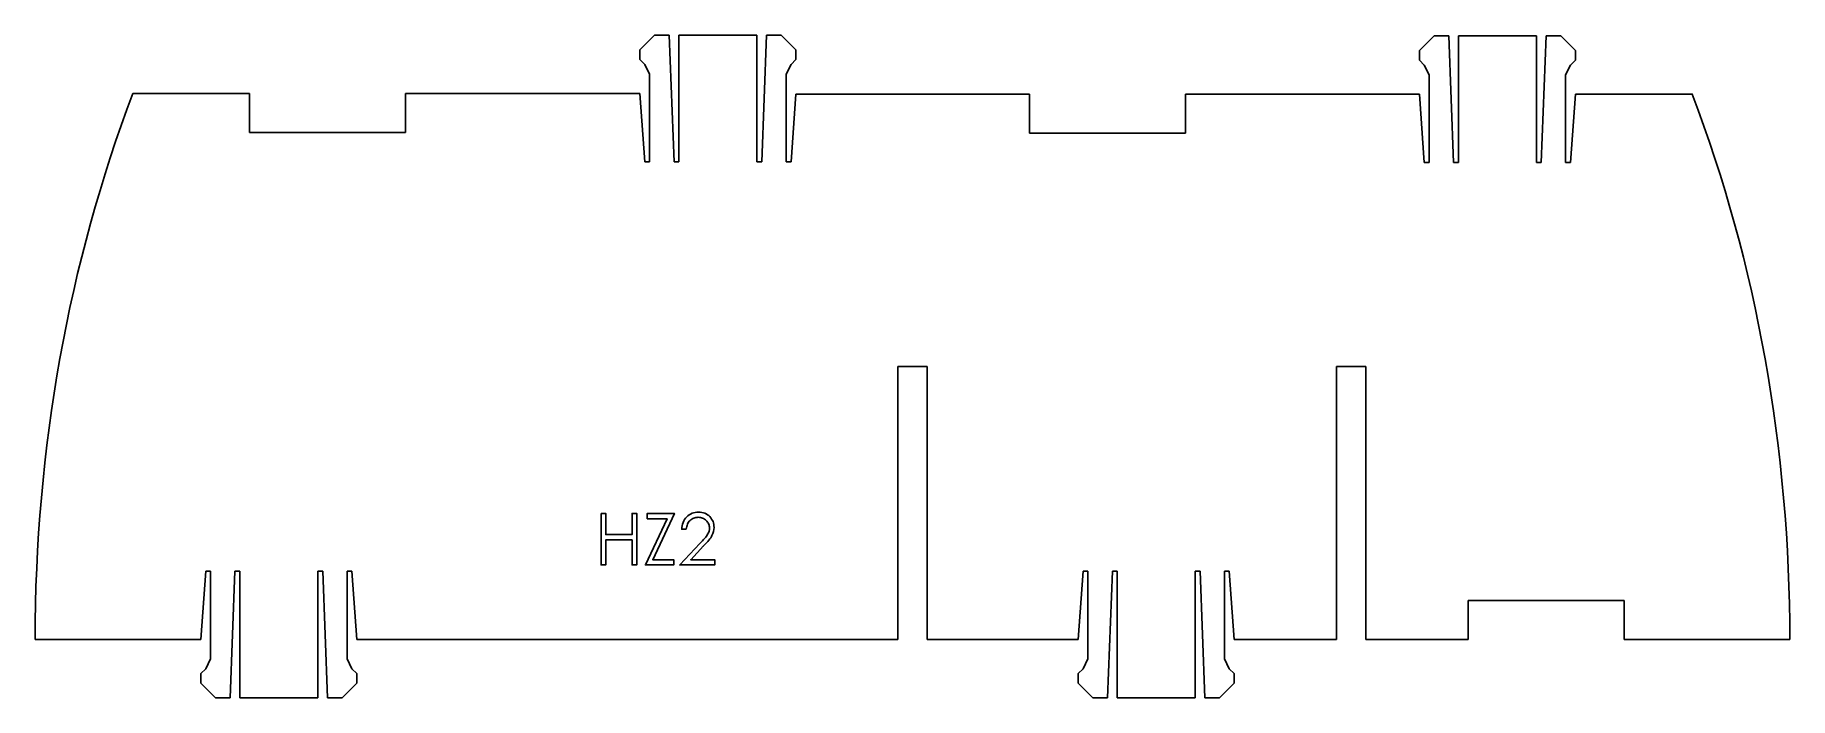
# Model space of a CAD drawing. Header units: millimetres. Extents: x 44 to 224, y 17 to 85.
import ezdxf

# ---------------------------------------------------------------- set-up
doc = ezdxf.new("R2010")
doc.units = ezdxf.units.MM

msp = doc.modelspace()

# ---------------------------------------------------------------- linework, layer by layer
at = {"color": 7, "linetype": 'Continuous', "lineweight": 25}
for p, q in [((106.34, 83.2), (107.84, 84.7)), ((107.84, 84.7), (109.34, 84.7)), ((109.34, 84.7), (109.84, 71.7)), ((110.34, 71.7), (110.34, 84.7)), ((110.34, 84.7), (118.34, 84.7)), ((118.34, 71.7), (118.34, 84.7)), ((119.34, 84.7), (118.84, 71.7)), ((120.84, 84.7), (119.34, 84.7)), ((122.34, 83.2), (120.84, 84.7)), ((186.3, 83.13), (187.8, 84.63)), ((187.8, 84.63), (189.3, 84.63)), ((189.3, 84.63), (189.8, 71.63)), ((190.3, 71.63), (190.3, 84.63)), ((190.3, 84.63), (198.3, 84.63)), ((198.3, 71.63), (198.3, 84.63)), ((199.3, 84.63), (198.8, 71.63)), ((200.8, 84.63), (199.3, 84.63)), ((202.3, 83.13), (200.8, 84.63)), ((106.34, 82.2), (106.34, 83.2)), ((122.34, 82.2), (122.34, 83.2)), ((186.3, 82.13), (186.3, 83.13)), ((202.3, 82.13), (202.3, 83.13)), ((106.84, 81.7), (106.34, 82.2)), ((107.34, 80.7), (106.84, 81.7)), ((121.34, 80.7), (121.84, 81.7)), ((121.84, 81.7), (122.34, 82.2)), ((186.8, 81.63), (186.3, 82.13)), ((187.3, 80.63), (186.8, 81.63)), ((201.3, 80.63), (201.8, 81.63)), ((201.8, 81.63), (202.3, 82.13)), ((107.34, 71.7), (107.34, 80.7)), ((121.34, 71.7), (121.34, 80.7)), ((187.3, 71.63), (187.3, 80.63)), ((201.3, 71.63), (201.3, 80.63)), ((66.3, 78.7), (54.34, 78.7)), ((66.3, 78.7), (66.3, 74.7)), ((82.3, 74.7), (82.3, 78.7)), ((106.34, 78.7), (82.3, 78.7)), ((106.34, 78.7), (106.84, 71.7)), ((122.33, 78.63), (121.84, 71.7)), ((146.3, 78.63), (122.33, 78.63)), ((146.3, 78.63), (146.3, 74.63)), ((162.3, 74.63), (162.3, 78.63)), ((186.3, 78.63), (162.3, 78.63)), ((186.3, 78.63), (186.8, 71.63)), ((202.3, 78.63), (201.8, 71.63)), ((202.3, 78.63), (214.3, 78.63)), ((66.3, 74.7), (82.3, 74.7)), ((146.3, 74.63), (162.3, 74.63)), ((106.84, 71.7), (107.34, 71.7)), ((109.84, 71.7), (110.34, 71.7)), ((118.84, 71.7), (118.34, 71.7)), ((121.84, 71.7), (121.34, 71.7)), ((186.8, 71.63), (187.3, 71.63)), ((189.8, 71.63), (190.3, 71.63)), ((198.8, 71.63), (198.3, 71.63)), ((201.8, 71.63), (201.3, 71.63)), ((132.8, 50.7), (132.8, 22.7)), ((135.8, 50.7), (132.8, 50.7)), ((135.8, 22.7), (135.8, 50.7)), ((177.8, 50.7), (180.8, 50.7)), ((177.8, 22.7), (177.8, 50.7)), ((180.8, 50.7), (180.8, 22.7)), ((61.3, 22.7), (61.8, 29.7)), ((61.8, 29.7), (62.3, 29.7)), ((62.3, 29.7), (62.3, 20.7)), ((64.3, 16.7), (64.8, 29.7)), ((64.8, 29.7), (65.3, 29.7)), ((65.3, 29.7), (65.3, 16.7)), ((73.8, 29.7), (73.3, 29.7)), ((73.3, 29.7), (73.3, 16.7)), ((74.3, 16.7), (73.8, 29.7)), ((76.8, 29.7), (76.3, 29.7)), ((76.3, 29.7), (76.3, 20.7)), ((77.3, 22.7), (76.8, 29.7)), ((151.3, 22.7), (151.8, 29.7)), ((151.8, 29.7), (152.3, 29.7)), ((152.3, 29.7), (152.3, 20.7)), ((154.3, 16.7), (154.8, 29.7)), ((154.8, 29.7), (155.3, 29.7)), ((155.3, 29.7), (155.3, 16.7)), ((163.8, 29.7), (163.3, 29.7)), ((163.3, 29.7), (163.3, 16.7)), ((164.3, 16.7), (163.8, 29.7)), ((166.8, 29.7), (166.3, 29.7)), ((166.3, 29.7), (166.3, 20.7)), ((167.3, 22.7), (166.8, 29.7)), ((191.3, 26.7), (207.3, 26.7)), ((191.3, 22.7), (191.3, 26.7)), ((207.3, 26.7), (207.3, 22.7)), ((44.3, 22.7), (61.3, 22.7)), ((132.8, 22.7), (77.3, 22.7)), ((151.3, 22.7), (135.8, 22.7)), ((177.8, 22.7), (167.3, 22.7)), ((191.3, 22.7), (180.8, 22.7)), ((224.3, 22.7), (207.3, 22.7)), ((62.3, 20.7), (61.8, 19.7)), ((76.3, 20.7), (76.8, 19.7)), ((152.3, 20.7), (151.8, 19.7)), ((166.3, 20.7), (166.8, 19.7)), ((61.8, 19.7), (61.3, 19.2)), ((61.3, 19.2), (61.3, 18.2)), ((61.3, 18.2), (62.8, 16.7)), ((77.3, 18.2), (75.8, 16.7)), ((76.8, 19.7), (77.3, 19.2)), ((77.3, 19.2), (77.3, 18.2)), ((151.8, 19.7), (151.3, 19.2)), ((151.3, 19.2), (151.3, 18.2)), ((151.3, 18.2), (152.8, 16.7)), ((167.3, 18.2), (165.8, 16.7)), ((166.8, 19.7), (167.3, 19.2)), ((167.3, 19.2), (167.3, 18.2)), ((62.8, 16.7), (64.3, 16.7)), ((73.3, 16.7), (65.3, 16.7)), ((75.8, 16.7), (74.3, 16.7)), ((152.8, 16.7), (154.3, 16.7)), ((163.3, 16.7), (155.3, 16.7)), ((165.8, 16.7), (164.3, 16.7))]:
    msp.add_line(p, q, dxfattribs=at)
at = {"color": 7, "linetype": 'Continuous', "flags": 128}
for points in [[(102.35, 35.63), (102.83, 35.63), (102.83, 35.63), (102.83, 33.46), (102.83, 33.46), (105.54, 33.46), (105.54, 33.46), (105.54, 35.63), (105.54, 35.63), (106.01, 35.63), (106.01, 35.63), (106.01, 30.34), (106.01, 30.34), (105.54, 30.34), (105.54, 30.34), (105.54, 32.92), (105.54, 32.92), (102.83, 32.92), (102.83, 32.92), (102.83, 30.34), (102.83, 30.34), (102.35, 30.34), (102.35, 30.34), (102.35, 35.63)], [(107.1, 35.09), (107.1, 35.63), (107.1, 35.63), (109.88, 35.63), (109.88, 35.63), (107.66, 30.88), (107.66, 30.88), (109.81, 30.88), (109.81, 30.88), (109.81, 30.34), (109.81, 30.34), (106.9, 30.34), (106.9, 30.34), (109.12, 35.09), (109.12, 35.09), (107.1, 35.09)], [(111.1, 34), (110.63, 34), (110.63, 34), (110.64, 34.19), (110.67, 34.37), (110.71, 34.54), (110.77, 34.71), (110.84, 34.86), (110.92, 35.01), (111.02, 35.14), (111.14, 35.27), (111.27, 35.39), (111.4, 35.49), (111.54, 35.57), (111.69, 35.64), (111.84, 35.7), (112.01, 35.74), (112.18, 35.76), (112.35, 35.77), (112.35, 35.77), (112.53, 35.76), (112.69, 35.74), (112.85, 35.7), (113, 35.65), (113.14, 35.58), (113.27, 35.5), (113.4, 35.41), (113.51, 35.3), (113.61, 35.18), (113.7, 35.05), (113.78, 34.92), (113.84, 34.79), (113.89, 34.65), (113.92, 34.5), (113.94, 34.35), (113.95, 34.19), (113.95, 34.19), (113.94, 33.97), (113.9, 33.76), (113.83, 33.56), (113.73, 33.36), (113.67, 33.25), (113.6, 33.14), (113.51, 33.02), (113.41, 32.9), (113.3, 32.76), (113.17, 32.61), (113.03, 32.46), (112.88, 32.3), (112.88, 32.3), (111.56, 30.88), (111.56, 30.88), (114.02, 30.88), (114.02, 30.88), (114.02, 30.34), (114.02, 30.34), (110.42, 30.34), (110.42, 30.34), (112.48, 32.53), (112.48, 32.53), (112.63, 32.69), (112.76, 32.83), (112.88, 32.97), (112.99, 33.09), (113.09, 33.21), (113.17, 33.31), (113.23, 33.41), (113.29, 33.49), (113.37, 33.65), (113.43, 33.81), (113.47, 33.98), (113.48, 34.15), (113.48, 34.15), (113.47, 34.26), (113.46, 34.36), (113.43, 34.46), (113.39, 34.56), (113.35, 34.65), (113.29, 34.74), (113.22, 34.83), (113.14, 34.91), (113.06, 34.98), (112.97, 35.05), (112.87, 35.1), (112.77, 35.15), (112.67, 35.18), (112.56, 35.21), (112.45, 35.22), (112.33, 35.23), (112.33, 35.23), (112.2, 35.22), (112.09, 35.21), (111.97, 35.18), (111.86, 35.14), (111.76, 35.1), (111.66, 35.05), (111.57, 34.98), (111.48, 34.9), (111.41, 34.82), (111.34, 34.73), (111.27, 34.63), (111.22, 34.52), (111.18, 34.4), (111.14, 34.28), (111.12, 34.15), (111.1, 34)]]:
    msp.add_lwpolyline(points, dxfattribs=at)
at = {"color": 7, "linetype": 'Continuous', "lineweight": 25}
for major_axis, start_param, end_param in [((0, -122.04), 4.235687, 4.712389), ((0, 122.04), 4.712389, 5.188408)]:
    msp.add_ellipse((134.3, 22.7), major_axis=major_axis, ratio=0.737439, start_param=start_param, end_param=end_param, dxfattribs=at)

doc.saveas('drawing.dxf')
